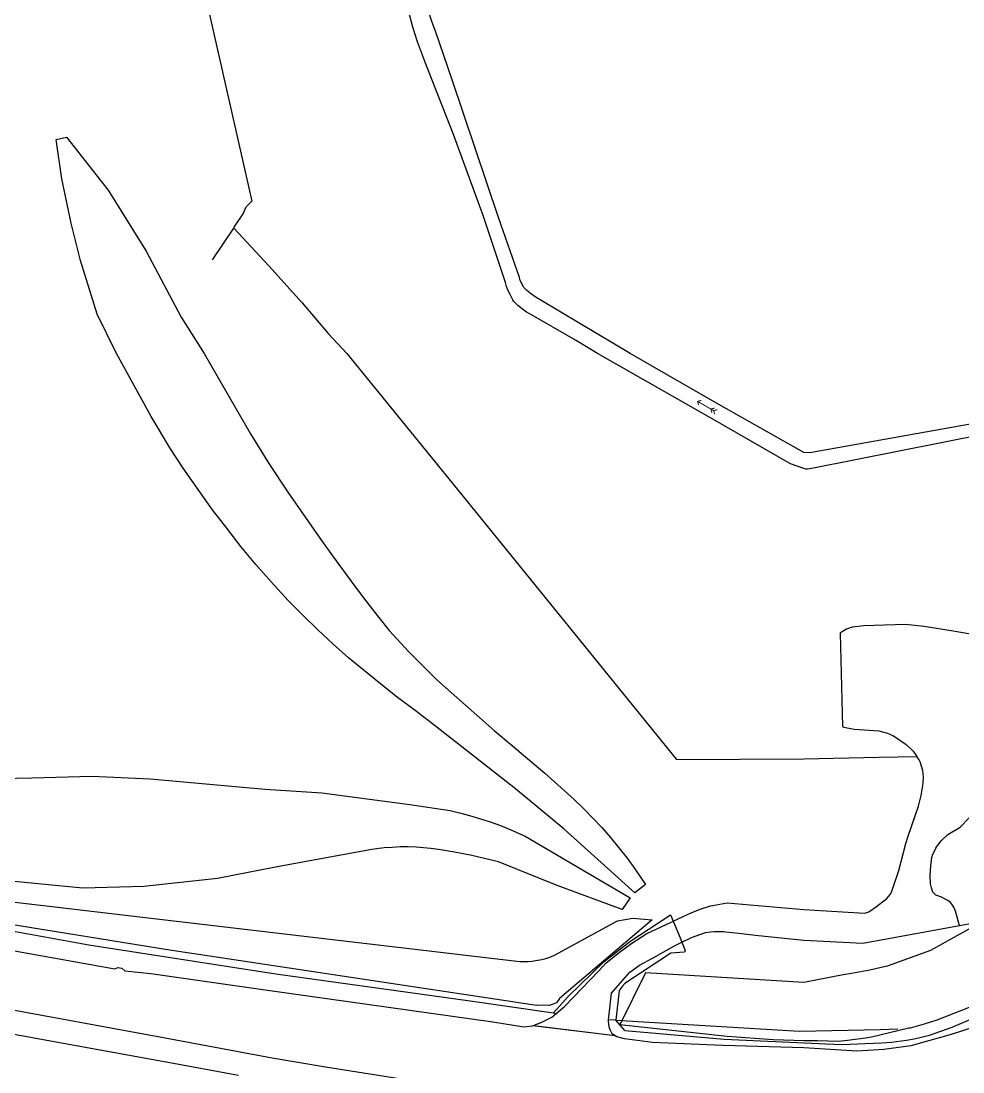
# Model space of a CAD drawing. Header units: millimetres. Extents: x 111502 to 977541, y 8702 to 1044108.
# Drawn here: x 488854.7 to 489029.6, y 240366.6 to 240561.7 of the extents above; entities that cross this region are included whole.
import ezdxf

# ---------------------------------------------------------------- set-up
doc = ezdxf.new("R2010")
doc.units = ezdxf.units.MM
doc.header["$LTSCALE"] = 0.25
doc.linetypes.add('DASHED2', pattern=[9.525, 6.35, -3.175])
doc.layers.add('E HVSS As Laid HV', color=10, linetype='Continuous')
doc.layers.add('X HVSS Site Background', color=8, linetype='Continuous')

# ---------------------------------------------------------------- blocks, each defined once
blk = doc.blocks.new('OS Master Map$1$OSS6')
at = {"color": 8, "true_color": 0x707070, "const_width": 0.174, "flags": 128}
for points in [[(0.5, 0.5), (0, 0), (0.5, -0.5)], [(0, 0), (3.438, 0)], [(3.35, 0.5), (2.85, 0), (3.35, -0.5)], [(3.938, 0.5), (3.438, 0), (3.938, -0.5)]]:
    blk.add_lwpolyline(points, dxfattribs=at)
blk = doc.blocks.new('OS MAP 060722')
at = {"layer": 'X HVSS Site Background', "flags": 128}
for points in [[(224.17, 1361.24), (190.57, 1355.24), (190.57, 1355.24), (189.42, 1355.29), (189.42, 1355.29), (173.67, 1364.19), (173.67, 1364.19), (157.22, 1373.69), (157.22, 1373.69), (147.82, 1379.24), (147.82, 1379.24), (140.77, 1383.44), (140.77, 1383.44), (139.72, 1384.09), (139.72, 1384.09), (138.67, 1384.84), (138.67, 1384.84), (138.57, 1384.94), (138.57, 1384.94), (138.02, 1385.39), (138.02, 1385.39), (137.47, 1385.94), (137.47, 1385.94), (137.42, 1386.04), (137.42, 1386.04), (137.02, 1386.74), (137.02, 1386.74), (136.72, 1387.44), (136.72, 1387.44), (136.62, 1387.79), (136.62, 1387.79), (132.77, 1398.94), (132.77, 1398.94), (124.17, 1424.49), (124.17, 1424.49), (121.07, 1433.49), (121.07, 1433.49), (120.37, 1435.34), (120.37, 1435.34), (119.77, 1437.24)], [(223.07, 1358.69), (191.22, 1352.39), (191.22, 1352.39), (190.12, 1352.19), (190.12, 1352.19), (189.97, 1352.19), (189.97, 1352.19), (189.82, 1352.24), (189.82, 1352.24), (189.42, 1352.34), (189.42, 1352.34), (186.97, 1353.19), (186.97, 1353.19), (172.12, 1361.74), (172.12, 1361.74), (151.15, 1373.69), (151.15, 1373.69), (147.02, 1376.14), (147.02, 1376.14), (138.42, 1381.09), (138.42, 1381.09), (137.92, 1381.34), (137.92, 1381.34), (137.22, 1381.89), (137.22, 1381.89), (136.32, 1382.59), (136.32, 1382.59), (135.62, 1383.34), (135.62, 1383.34), (135.42, 1383.64), (135.42, 1383.64), (134.97, 1384.49), (134.97, 1384.49), (134.57, 1385.29), (134.57, 1385.29), (134.22, 1386.09), (134.22, 1386.09), (134.02, 1386.89), (134.02, 1386.89), (129.87, 1399.29), (129.87, 1399.29), (124.37, 1414.34), (124.37, 1414.34), (119.22, 1427.59), (119.22, 1427.59), (118.47, 1429.54), (118.47, 1429.54), (117.72, 1431.54), (117.72, 1431.54), (116.87, 1434.29), (116.87, 1434.29), (116.12, 1437.04)], [(72.62, 1464.99), (86.97, 1401.99)], [(50.62, 1413.44), (52.52, 1413.84), (52.52, 1413.84), (60.27, 1403.99), (60.27, 1403.99), (67.32, 1392.69), (67.32, 1392.69), (73.82, 1380.44), (73.82, 1380.44), (78.12, 1373.69), (78.12, 1373.69), (86.67, 1358.74), (86.67, 1358.74), (90.12, 1353.29), (90.12, 1353.29), (93.62, 1347.94), (93.62, 1347.94), (99.87, 1338.99), (99.87, 1338.99), (101.92, 1336.14), (101.92, 1336.14), (106.02, 1330.54), (106.02, 1330.54), (108.12, 1327.74), (108.12, 1327.74), (110.27, 1324.99), (110.27, 1324.99), (112.47, 1322.29), (112.47, 1322.29), (116.02, 1318.34), (116.02, 1318.34), (121.32, 1313.09), (121.32, 1313.09), (131.97, 1303.69), (131.97, 1303.69), (135.37, 1300.84), (135.37, 1300.84), (141.32, 1295.79), (141.32, 1295.79), (143.12, 1294.14), (143.12, 1294.14), (144.97, 1292.54), (144.97, 1292.54), (146.77, 1290.89), (146.77, 1290.89), (148.52, 1289.19), (148.52, 1289.19), (150.27, 1287.44), (150.27, 1287.44), (151.92, 1285.69), (151.92, 1285.69), (153.57, 1283.84), (153.57, 1283.84), (155.12, 1281.94), (155.12, 1281.94), (156.62, 1279.99), (156.62, 1279.99), (158.07, 1278.04), (158.07, 1278.04), (160.02, 1275.14), (160.02, 1275.14), (158.07, 1273.54)], [(158.07, 1273.54), (144.97, 1285.39), (144.97, 1285.39), (135.92, 1292.89), (135.92, 1292.89), (120.47, 1304.94), (120.47, 1304.94), (117.27, 1307.39), (117.27, 1307.39), (114.02, 1309.84), (114.02, 1309.84), (110.82, 1312.34), (110.82, 1312.34), (104.87, 1317.19), (104.87, 1317.19), (101.97, 1319.79), (101.97, 1319.79), (99.17, 1322.39), (99.17, 1322.39), (96.42, 1325.09), (96.42, 1325.09), (93.72, 1327.84), (93.72, 1327.84), (90.52, 1331.29), (90.52, 1331.29), (87.67, 1334.54), (87.67, 1334.54), (84.92, 1337.84), (84.92, 1337.84), (82.27, 1341.24), (82.27, 1341.24), (79.67, 1344.64), (79.67, 1344.64), (76.67, 1348.84), (76.67, 1348.84), (74.22, 1352.39), (74.22, 1352.39), (71.87, 1355.99), (71.87, 1355.99), (68.22, 1361.99), (68.22, 1361.99), (61.82, 1373.69), (61.82, 1373.69), (58.22, 1380.99), (58.22, 1380.99), (55.12, 1390.94), (55.12, 1390.94), (53.42, 1397.89), (53.42, 1397.89), (51.67, 1406.09), (51.67, 1406.09), (50.62, 1413.44)], [(83.57, 1396.98), (83.67, 1397.14), (83.67, 1397.14), (85.32, 1399.59), (85.32, 1399.59), (85.92, 1400.89), (85.92, 1400.89), (86.97, 1401.99)], [(79.62, 1391.09), (83.57, 1396.98)], [(83.57, 1396.98), (90.12, 1389.94), (90.12, 1389.94), (96.27, 1383.09), (96.27, 1383.09), (101.12, 1377.39), (101.12, 1377.39), (104.57, 1373.69), (104.57, 1373.69), (125.11, 1348.43), (125.11, 1348.43), (165.82, 1298.34), (165.82, 1298.34), (189.42, 1298.44), (189.42, 1298.44), (203.37, 1298.74), (203.37, 1298.74), (210.42, 1298.89)], [(218.36, 1267.49), (222.77, 1268.29)], [(222.77, 1268.29), (212.97, 1262.89), (212.97, 1262.89), (204.92, 1259.94), (204.92, 1259.94), (203.57, 1259.64), (203.57, 1259.64), (201.67, 1259.19), (201.67, 1259.19), (198.32, 1258.59), (198.32, 1258.59), (196.77, 1258.34), (196.77, 1258.34), (189.42, 1256.89), (189.42, 1256.89), (160.02, 1258.74), (160.02, 1258.74), (155.27, 1249.04)], [(221.87, 1252.94), (214.12, 1249.94), (214.12, 1249.94), (211.82, 1249.19), (211.82, 1249.19), (209.17, 1248.44), (209.17, 1248.44), (208.97, 1248.44), (208.97, 1248.44), (202.02, 1246.79), (202.02, 1246.79), (200.92, 1246.59), (200.92, 1246.59), (197.57, 1246.14), (197.57, 1246.14), (195.82, 1245.94), (195.82, 1245.94), (192, 1246.07), (192, 1246.07), (189.42, 1246.1), (189.42, 1246.1), (183.8, 1246.3), (183.8, 1246.3), (175.21, 1246.91), (175.21, 1246.91), (155.27, 1249.04)], [(218.36, 1267.49), (218.18, 1268.14), (218.18, 1268.14), (217.83, 1269.32), (217.83, 1269.32), (217.61, 1270.18), (217.61, 1270.18), (217.3, 1270.89), (217.3, 1270.89), (216.95, 1271.43), (216.95, 1271.43), (216.6, 1271.83), (216.6, 1271.83), (216.18, 1272.16), (216.18, 1272.16), (214.86, 1272.81), (214.86, 1272.81), (213.95, 1273.16), (213.95, 1273.16), (213.82, 1273.25), (213.82, 1273.25), (213.43, 1273.69), (213.43, 1273.69), (213.15, 1274.48), (213.15, 1274.48), (212.99, 1275.24), (212.99, 1275.24), (212.92, 1276.8), (212.92, 1276.8), (213.05, 1278.58), (213.05, 1278.58), (213.21, 1280.14), (213.21, 1280.14), (213.32, 1280.54), (213.32, 1280.54), (213.95, 1281.85), (213.95, 1281.85), (214.15, 1282.17), (214.15, 1282.17), (215.06, 1283.36), (215.06, 1283.36), (216.16, 1284.39), (216.16, 1284.39), (218.48, 1285.73), (218.48, 1285.73), (223.48, 1290.97)], [(222.87, 1321.16), (217.54, 1322.08), (217.54, 1322.08), (211.78, 1322.99), (211.78, 1322.99), (208.32, 1323.38), (208.32, 1323.38), (204.41, 1323.23), (204.41, 1323.23), (200.61, 1323.14), (200.61, 1323.14), (198.41, 1322.86), (198.41, 1322.86), (197.38, 1322.52), (197.38, 1322.52), (196.41, 1321.97), (196.41, 1321.97), (196.17, 1321.75), (196.17, 1321.75), (196.56, 1306.91), (196.56, 1306.91), (196.62, 1304.46), (196.62, 1304.46), (196.87, 1304.33), (196.87, 1304.33), (198.79, 1303.96), (198.79, 1303.96), (203.37, 1303.61), (203.37, 1303.61), (204.96, 1303.21), (204.96, 1303.21), (206.07, 1302.68), (206.07, 1302.68), (208.46, 1301.1), (208.46, 1301.1), (209.75, 1299.87), (209.75, 1299.87), (210.42, 1298.89)], [(165.18, 1268.29), (167.02, 1269.19), (167.02, 1269.19), (168.67, 1269.94), (168.67, 1269.94), (170.37, 1270.59), (170.37, 1270.59), (172.12, 1271.14), (172.12, 1271.14), (172.52, 1271.24), (172.52, 1271.24), (173.87, 1271.49), (173.87, 1271.49), (175.22, 1271.69), (175.22, 1271.69), (189.42, 1270.44), (189.42, 1270.44), (200.77, 1269.79), (200.77, 1269.79), (201.53, 1270.05), (201.53, 1270.05), (202.96, 1271.05), (202.96, 1271.05), (204.83, 1272.49), (204.83, 1272.49), (205.5, 1273.25), (205.5, 1273.25), (205.73, 1273.69), (205.73, 1273.69), (207.09, 1277.69), (207.09, 1277.69), (208.39, 1282.7), (208.39, 1282.7), (208.83, 1284.1), (208.83, 1284.1), (210.75, 1289.64), (210.75, 1289.64), (211.22, 1291.62), (211.22, 1291.62), (211.62, 1293.86), (211.62, 1293.86), (211.66, 1295.04), (211.66, 1295.04), (211.52, 1296.25), (211.52, 1296.25), (211.04, 1297.88), (211.04, 1297.88), (210.86, 1298.25), (210.86, 1298.25), (210.42, 1298.89)], [(23.27, 1294.39), (46.07, 1294.89), (46.07, 1294.89), (57.22, 1295.24), (57.22, 1295.24), (68.07, 1294.74), (68.07, 1294.74), (89.42, 1292.79), (89.42, 1292.79), (99.92, 1292.14), (99.92, 1292.14), (116.27, 1289.94), (116.27, 1289.94), (123.77, 1288.84), (123.77, 1288.84), (125.77, 1288.34), (125.77, 1288.34), (127.77, 1287.79), (127.77, 1287.79), (131.17, 1286.74), (131.17, 1286.74), (133.12, 1286.04), (133.12, 1286.04), (135.02, 1285.29), (135.02, 1285.29), (137.72, 1284.09), (137.72, 1284.09), (157.22, 1272.64)], [(157.22, 1272.64), (155.72, 1270.44), (155.72, 1270.44), (143.62, 1274.94), (143.62, 1274.94), (132.72, 1279.29), (132.72, 1279.29), (127.82, 1280.49), (127.82, 1280.49), (124.57, 1281.09), (124.57, 1281.09), (123.12, 1281.34), (123.12, 1281.34), (121.62, 1281.59), (121.62, 1281.59), (120.17, 1281.79), (120.17, 1281.79), (117.47, 1282.04), (117.47, 1282.04), (115.97, 1282.09), (115.97, 1282.09), (114.47, 1282.09), (114.47, 1282.09), (113.02, 1281.99), (113.02, 1281.99), (111.52, 1281.89), (111.52, 1281.89), (109.22, 1281.59), (109.22, 1281.59), (91.62, 1278.39), (91.62, 1278.39), (80.57, 1276.24), (80.57, 1276.24), (66.87, 1274.74), (66.87, 1274.74), (55.57, 1274.44), (55.57, 1274.44), (40.92, 1275.84)], [(-11.38, 1278.19), (136.72, 1260.84), (136.72, 1260.84), (138.27, 1260.84), (138.27, 1260.84), (139.02, 1260.89), (139.02, 1260.89), (140.02, 1261.04), (140.02, 1261.04), (140.77, 1261.19), (140.77, 1261.19), (141.52, 1261.39), (141.52, 1261.39), (142.27, 1261.64), (142.27, 1261.64), (143.17, 1261.99), (143.17, 1261.99), (154.87, 1268.34), (154.87, 1268.34), (157.67, 1268.89), (157.67, 1268.89), (161.27, 1268.54)], [(161.27, 1268.54), (144.08, 1253.93), (144.08, 1253.93), (143.49, 1253.16), (143.49, 1253.16), (142.2, 1252.64), (142.2, 1252.64), (141, 1252.69), (141, 1252.69), (139.85, 1252.65), (139.85, 1252.65), (136.87, 1253.09), (136.87, 1253.09), (135.35, 1253.32), (135.35, 1253.32), (71.26, 1263.01), (71.26, 1263.01), (31.43, 1269.43)], [(42.88, 1262.78), (61.52, 1259.43), (61.52, 1259.43), (62.09, 1259.73), (62.09, 1259.73), (62.81, 1259.6), (62.81, 1259.6), (63.34, 1259.1), (63.34, 1259.1), (68.17, 1258.59), (68.17, 1258.59), (89.42, 1255.54), (89.42, 1255.54), (131.72, 1249.59), (131.72, 1249.59), (137.48, 1248.7), (137.48, 1248.7), (139.08, 1248.88)], [(114.72, 1238.99), (100.62, 1241.19), (100.62, 1241.19), (90.72, 1242.89), (90.72, 1242.89), (69.87, 1246.79), (69.87, 1246.79), (38.77, 1252.49)], [(13.35, 1271.66), (30.05, 1268.74), (30.05, 1268.74), (56.65, 1263.9), (56.65, 1263.9), (91.42, 1258.54), (91.42, 1258.54), (127.07, 1253.55), (127.07, 1253.55), (142.96, 1251.26)], [(142.96, 1251.26), (145.66, 1254.35), (145.66, 1254.35), (152.37, 1260.83), (152.37, 1260.83), (157.34, 1264.65), (157.34, 1264.65), (162.13, 1267.79), (162.13, 1267.79), (164.69, 1269.48), (164.69, 1269.48), (165.18, 1268.29)], [(143.46, 1251.19), (144.98, 1252.48), (144.98, 1252.48), (151.39, 1259.06), (151.39, 1259.06), (152.74, 1260.54), (152.74, 1260.54), (155.15, 1262.49), (155.15, 1262.49), (157.48, 1264.21), (157.48, 1264.21), (160.31, 1266.02), (160.31, 1266.02), (164.67, 1268.04), (164.67, 1268.04), (165.15, 1268.27), (165.15, 1268.27), (165.16, 1268.28), (165.16, 1268.28), (165.17, 1268.28), (165.17, 1268.28), (165.18, 1268.29)], [(165.18, 1268.29), (166.46, 1265.21), (166.46, 1265.21), (166.8, 1264.38)], [(166.8, 1264.38), (168.58, 1265.27), (168.58, 1265.27), (171.2, 1266.2), (171.2, 1266.2), (172.1, 1266.35), (172.1, 1266.35), (172.77, 1266.39), (172.77, 1266.39), (173.51, 1266.39), (173.51, 1266.39), (174.62, 1266.39), (174.62, 1266.39), (174.98, 1266.35), (174.98, 1266.35), (177.29, 1266.08), (177.29, 1266.08), (181.02, 1265.64), (181.02, 1265.64), (189.42, 1264.79), (189.42, 1264.79), (200.37, 1264.24), (200.37, 1264.24), (218.36, 1267.49)], [(153.18, 1250.01), (153.46, 1252.71), (153.46, 1252.71), (153.76, 1254.94), (153.76, 1254.94), (154.56, 1255.86), (154.56, 1255.86), (155.84, 1257.33), (155.84, 1257.33), (157.16, 1258.86), (157.16, 1258.86), (158.95, 1260.13), (158.95, 1260.13), (161.46, 1261.48), (161.46, 1261.48), (165.31, 1263.65), (165.31, 1263.65), (166.8, 1264.38)], [(166.8, 1264.38), (167.44, 1262.84), (167.44, 1262.84), (167.26, 1262.57), (167.26, 1262.57), (164.74, 1262.39), (164.74, 1262.39), (156.19, 1256.71), (156.19, 1256.71), (155.74, 1256.17), (155.74, 1256.17), (155.18, 1255.43), (155.18, 1255.43), (154.54, 1249.93)], [(221.41, 1248.73), (216.83, 1247.24), (216.83, 1247.24), (209.32, 1245.14), (209.32, 1245.14), (204.31, 1244.48), (204.31, 1244.48), (199.26, 1244.19), (199.26, 1244.19), (189.42, 1244.79), (189.42, 1244.79), (174.48, 1245.23), (174.48, 1245.23), (174.43, 1245.24), (174.43, 1245.24), (161.33, 1245.78), (161.33, 1245.78), (156.12, 1246.46), (156.12, 1246.46), (154.69, 1246.82), (154.69, 1246.82), (154.39, 1247.03)], [(156.19, 1247.99), (174.67, 1246.39), (174.67, 1246.39), (193.57, 1245.53), (193.57, 1245.53), (196.55, 1245.41), (196.55, 1245.41), (200.85, 1245.58), (200.85, 1245.58), (203.94, 1245.71), (203.94, 1245.71), (205.73, 1245.86), (205.73, 1245.86), (208.54, 1246.23), (208.54, 1246.23), (209.94, 1246.48), (209.94, 1246.48), (212.78, 1247.14), (212.78, 1247.14), (217.01, 1248.64), (217.01, 1248.64), (221.63, 1250.62), (221.63, 1250.62), (229.97, 1255.17)], [(139.08, 1248.88), (140.65, 1249.5), (140.65, 1249.5), (142.62, 1250.48), (142.62, 1250.48), (143.46, 1251.19)], [(142.96, 1251.26), (143.46, 1251.19)], [(30.76, 1249.58), (46.82, 1246.59), (46.82, 1246.59), (71.02, 1242.19), (71.02, 1242.19), (84.47, 1239.69)], [(154.39, 1247.03), (139.08, 1248.88)], [(154.39, 1247.03), (153.97, 1247.32), (153.97, 1247.32), (153.88, 1247.42), (153.88, 1247.42), (153.49, 1248.14), (153.49, 1248.14), (153.31, 1248.71), (153.31, 1248.71), (153.15, 1249.73), (153.15, 1249.73), (153.18, 1250.01)], [(154.54, 1249.93), (153.18, 1250.01)], [(156.19, 1247.99), (154.54, 1249.93)], [(154.54, 1249.93), (188.62, 1247.87), (188.62, 1247.87), (203.71, 1248.18), (203.71, 1248.18), (206.93, 1248.34)]]:
    blk.add_lwpolyline(points, dxfattribs=at)
at = {"layer": 'X HVSS Site Background'}
for points in [[(299.62, 1323.69), (287.02, 1332.09), (268.07, 1308.24), (251.27, 1291.44), (222.77, 1268.29), (212.97, 1262.89), (204.92, 1259.94), (203.57, 1259.64), (201.67, 1259.19), (198.32, 1258.59), (196.77, 1258.34), (189.42, 1256.89), (160.02, 1258.74), (155.27, 1249.04)], [(218.36, 1267.49), (222.77, 1268.29), (237.79, 1283.01), (243.78, 1290.05), (262.03, 1308.38), (265.75, 1312.1), (267.47, 1314.53), (267.9, 1316.96), (267.9, 1319.25), (266.75, 1322.12), (264.46, 1323.4), (261.03, 1324.69), (256.45, 1325.12), (251.01, 1325.84), (247.76, 1326.87)], [(299.62, 1323.69), (276.37, 1293.59), (263.12, 1280.94), (247.27, 1268.99), (236.32, 1260.89), (229.27, 1256.54), (225.77, 1254.69), (221.87, 1252.94), (214.12, 1249.94), (211.82, 1249.19), (209.17, 1248.44), (208.97, 1248.44), (202.02, 1246.79), (200.92, 1246.59), (197.57, 1246.14), (195.82, 1245.94), (192, 1246.07), (189.42, 1246.1), (183.8, 1246.3), (175.21, 1246.91), (155.27, 1249.04)], [(218.36, 1267.49), (218.18, 1268.14), (217.83, 1269.32), (217.61, 1270.18), (217.3, 1270.89), (216.95, 1271.43), (216.6, 1271.83), (216.18, 1272.16), (214.86, 1272.81), (213.95, 1273.16), (213.82, 1273.25), (213.43, 1273.69), (213.15, 1274.48), (212.99, 1275.24), (212.92, 1276.8), (213.05, 1278.58), (213.21, 1280.14), (213.32, 1280.54), (213.95, 1281.85), (214.15, 1282.17), (215.06, 1283.36), (216.16, 1284.39), (218.48, 1285.73), (223.48, 1290.97)], [(165.18, 1268.29), (167.02, 1269.19), (168.67, 1269.94), (170.37, 1270.59), (172.12, 1271.14), (172.52, 1271.24), (173.87, 1271.49), (175.22, 1271.69), (189.42, 1270.44), (200.77, 1269.79), (201.53, 1270.05), (202.96, 1271.05), (204.83, 1272.49), (205.5, 1273.25), (205.73, 1273.69), (207.09, 1277.69), (208.39, 1282.7), (208.83, 1284.1), (210.38, 1288.58)], [(157.22, 1272.64), (155.72, 1270.44), (153, 1271.45)], [(157.14, 1272.69), (157.22, 1272.64)], [(161.27, 1268.54), (144.08, 1253.93), (143.49, 1253.16), (142.2, 1252.64), (141, 1252.69), (139.9, 1252.65)], [(140.14, 1261.07), (140.77, 1261.19), (141.52, 1261.39), (142.27, 1261.64), (143.17, 1261.99), (154.87, 1268.34), (157.67, 1268.89), (161.27, 1268.54)], [(142.96, 1251.26), (145.66, 1254.35), (152.37, 1260.83), (157.34, 1264.65), (162.13, 1267.79), (164.69, 1269.48), (165.18, 1268.29)], [(143.46, 1251.19), (144.98, 1252.48), (151.39, 1259.06), (152.74, 1260.54), (155.15, 1262.49), (157.48, 1264.21), (160.31, 1266.02), (164.67, 1268.04), (165.15, 1268.27), (165.16, 1268.28), (165.17, 1268.28), (165.18, 1268.29)], [(165.18, 1268.29), (166.46, 1265.21), (166.8, 1264.38)], [(166.8, 1264.38), (168.58, 1265.27), (171.2, 1266.2), (172.1, 1266.35), (172.77, 1266.39), (173.51, 1266.39), (174.62, 1266.39), (174.98, 1266.35), (177.29, 1266.08), (181.02, 1265.64), (189.42, 1264.79), (200.37, 1264.24), (218.36, 1267.49)], [(153.18, 1250.01), (153.46, 1252.71), (153.76, 1254.94), (154.56, 1255.86), (155.84, 1257.33), (157.16, 1258.86), (158.95, 1260.13), (161.46, 1261.48), (165.31, 1263.65), (166.8, 1264.38)], [(166.8, 1264.38), (167.44, 1262.84), (167.26, 1262.57), (164.74, 1262.39), (156.19, 1256.71), (155.74, 1256.17), (155.18, 1255.43), (154.54, 1249.93)], [(239.62, 1258.76), (230.81, 1253.72), (230.53, 1253.56), (224.72, 1250.33), (222.06, 1249.02), (221.41, 1248.73), (216.83, 1247.24), (209.32, 1245.14), (204.31, 1244.48), (199.26, 1244.19), (189.42, 1244.79), (174.48, 1245.23), (174.43, 1245.24), (161.33, 1245.78), (156.12, 1246.46), (154.69, 1246.82), (154.39, 1247.03)], [(156.19, 1247.99), (174.67, 1246.39), (193.57, 1245.53), (196.55, 1245.41), (200.85, 1245.58), (203.94, 1245.71), (205.73, 1245.86), (208.54, 1246.23), (209.94, 1246.48), (212.78, 1247.14), (217.01, 1248.64), (221.63, 1250.62), (229.97, 1255.17)], [(139.8, 1249.16), (140.65, 1249.5), (142.62, 1250.48), (143.46, 1251.19)], [(139.88, 1251.71), (142.96, 1251.26)], [(142.96, 1251.26), (143.46, 1251.19)], [(154.39, 1247.03), (139.79, 1248.79)], [(154.39, 1247.03), (153.97, 1247.32), (153.88, 1247.42), (153.49, 1248.14), (153.31, 1248.71), (153.15, 1249.73), (153.18, 1250.01)], [(154.54, 1249.93), (153.18, 1250.01)], [(156.19, 1247.99), (154.54, 1249.93)], [(154.54, 1249.93), (188.62, 1247.87), (203.71, 1248.18), (206.93, 1248.34)]]:
    blk.add_lwpolyline(points, dxfattribs=at)
at = {"layer": 'X HVSS Site Background', "rotation": 330.1}
blk.add_blockref('OS Master Map$1$OSS6', (169.72, 1364.79), dxfattribs=at)

msp = doc.modelspace()

# ---------------------------------------------------------------- linework, layer by layer
at = {"lineweight": 0}
msp.add_circle((488727.82, 239008.33), 11388.42, dxfattribs=at)

# ---------------------------------------------------------------- block references
at = {"layer": 'E HVSS As Laid HV', "linetype": 'DASHED2', "lineweight": 0}
msp.add_blockref('OS MAP 060722', (488810.58, 239126.31), dxfattribs=at)
at = {"layer": 'X HVSS Site Background', "lineweight": 0, "rotation": 330.1}
msp.add_blockref('OS Master Map$1$OSS6', (488980.3, 240491.1), dxfattribs=at)

doc.saveas('drawing.dxf')
